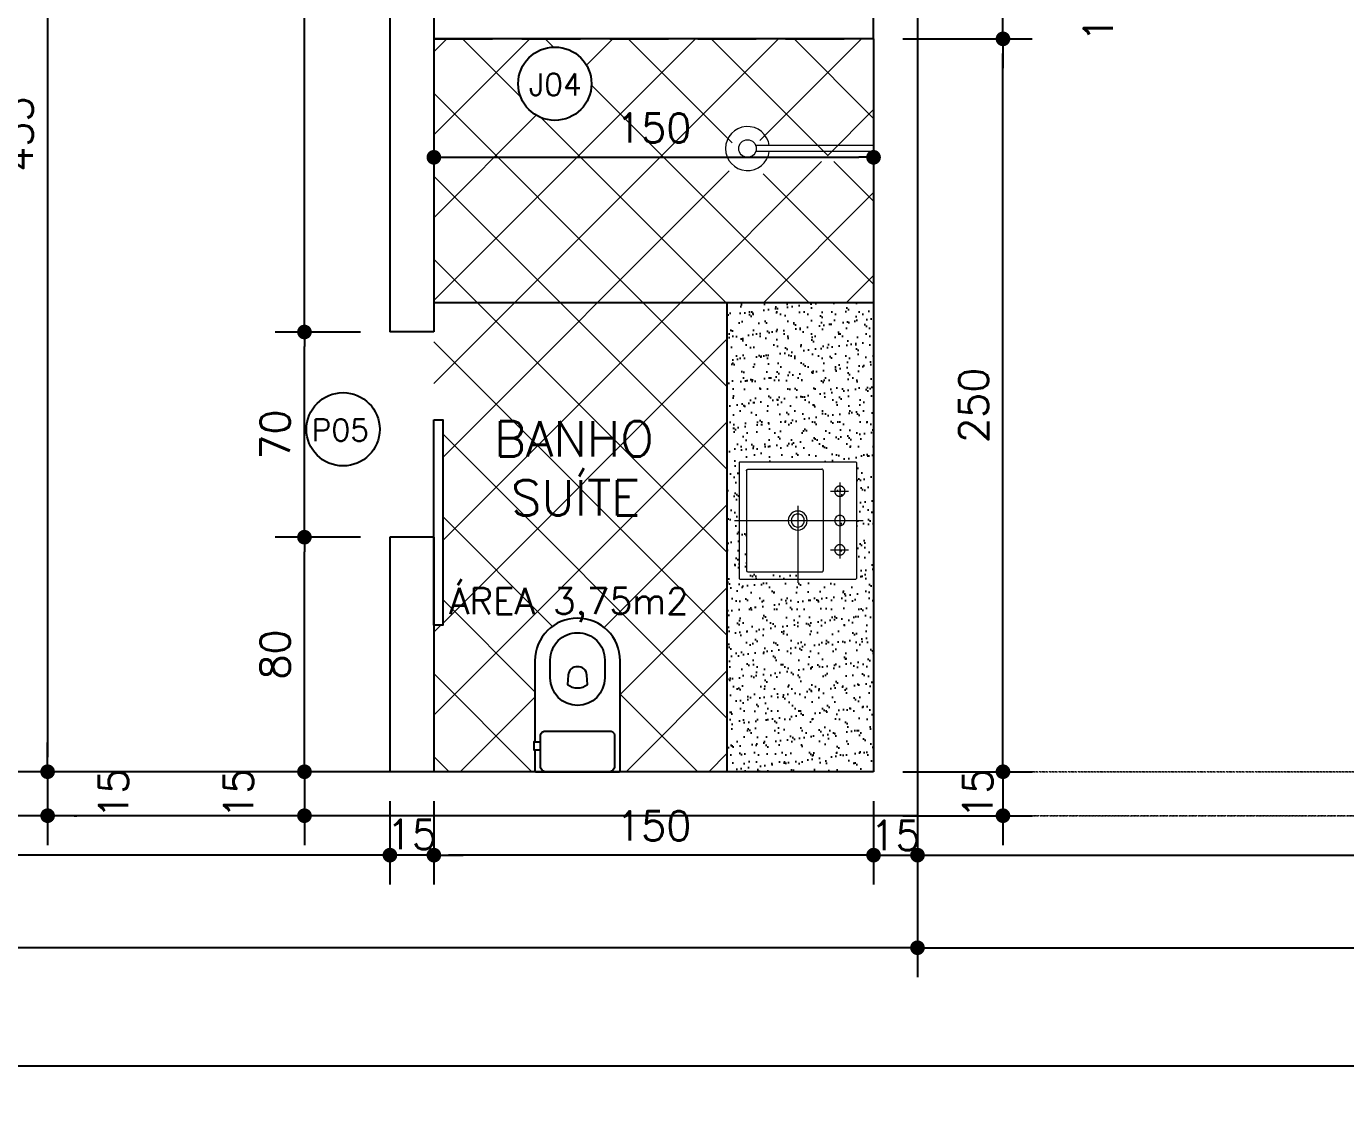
# Model space of a CAD drawing. Header units: inches. Extents: x 580771 to 672494, y 7715997 to 7829530.
# Drawn here: x 655703.7 to 656153.8, y 7723197.2 to 7723561.9 of the extents above; entities that cross this region are included whole.
import ezdxf

# ---------------------------------------------------------------- set-up
doc = ezdxf.new("R2010")
doc.units = ezdxf.units.IN
doc.header["$MEASUREMENT"] = 0
doc.header["$PDMODE"] = 2
for name, pattern in [('AXES', [0.54, 0.3, -0.08, 0.08, -0.08]), ('CACHE', [0.24, 0.12, -0.12]), ('CONTINU', [0]), ('DASHDOTX2', [2, 1, -0.5, 0, -0.5]), ('DASHED2', [0.375, 0.25, -0.125])]:
    doc.linetypes.add(name, pattern=pattern)
for name, color, linetype in [('01', 1, 'Continuous'), ('02', 2, 'Continuous'), ('Block1', 1, 'Continuous'), ('Block2', 2, 'Continuous'), ('Layer1', 1, 'Continuous'), ('Layer3', 3, 'Continuous'), ('NIVEL', 2, 'Continuous'), ('P02', 2, 'Continuous'), ('parede', 6, 'Continuous'), ('PAVTO1-ESCADA', 1, 'Continuous'), ('SIMBOLOS', 2, 'Continuous')]:
    doc.layers.add(name, color=color, linetype=linetype)
for name, color, linetype, lineweight in [('ARQ-01', 1, 'Continuous', 13), ('ARQ-02', 2, 'Continuous', 20), ('MOBILIÁRIO-02', 2, 'Continuous', 20), ('MURO', 3, 'Continuous', 0)]:
    doc.layers.add(name, color=color, linetype=linetype, lineweight=lineweight)
doc.layers.get('01').off()
doc.styles.add('R80E50', font='romans.shx', dxfattribs={"height": 10})
doc.styles.add('ROMANS', font='romans', dxfattribs={"height": 0.2})
doc.dimstyles.new('ARQ50', dxfattribs={"dimscale": 50, "dimtxt": 10, "dimasz": 0.1, "dimexe": 0.2, "dimexo": 0.2, "dimgap": 0.1, "dimtad": 1, "dimdec": 0, "dimzin": 12, "dimdsep": 46, "dimtxsty": 'R80E50', "dimblk1": 'DOT', "dimblk2": 'DOT', "dimsah": 1, "dimcen": 0.4, "dimclrd": 15, "dimclre": 15, "dimclrt": 3, "dimadec": 0, "dimazin": 0, "dimtfac": 1, "dimtdec": 0, "dimtmove": 2, "dimatfit": 3, "dimldrblk": 'DOT', "dimfxl": 0.2, "dimtolj": 1, "dimtzin": 12, "dimarcsym": 0})

# ---------------------------------------------------------------- blocks, each defined once
blk = doc.blocks.new('Vaso002c')
at = {"layer": 'Block1'}
for p, q in [((12.45, -18.5), (12.45, -16)), ((15.95, -18.5), (15.95, -16))]:
    blk.add_line(p, q, dxfattribs=at)
blk.add_lwpolyline([(3, -14, 0.324141), (5, -16), (19, -16, 0.333333), (20.5, -14.5), (20.5, 0), (20.5, 14.5, 0.333333), (19, 16), (5, 16, 0.324141), (3, 14, 0.324141)], format="xyb", dxfattribs=at)
for points in [[(63.2, 0, 0.418677), (51.5, 11.8), (43.6, 11.8, 0.411784), (31.7, 0, 0.411784), (43.6, -11.8), (51.5, -11.8, 0.418677)], [(48.5, 0, -0.428571), (44.8, -4), (40.8, -4.3, -0.16754), (39.3, 0, -0.16754), (40.8, 4.3), (44.8, 4, -0.428571)]]:
    blk.add_lwpolyline(points, format="xyb", close=True, dxfattribs=at)
at = {"layer": 'Block2'}
blk.add_lwpolyline([(3, 18.17, -0.329256), (3.38, 18.5), (51.1, 18.5, -0.412623), (69.5, 0, -0.412623), (51.1, -18.5), (15.95, -18.5), (15.95, -18.9), (12.45, -18.9), (12.45, -18.5), (3.38, -18.5, -0.329256), (3, -18.17), (3, -17.25), (3, 0), (3, 17.29)], format="xyb", close=True, dxfattribs=at)
blk = doc.blocks.new('adfADS')
at = {"layer": 'ARQ-02'}
for p, q in [((4240.81, -35963.67), (4280.98, -35963.67)), ((4240.81, -35965.67), (4280.98, -35965.67))]:
    blk.add_line(p, q, dxfattribs=at)
blk.add_circle((4283.81, -35964.67), 3, dxfattribs=at)
blk.add_arc((4283.81, -35964.67), 7.5, 187.6623, 172.3377, dxfattribs=at)
blk = doc.blocks.new('7408317_p')
at = {"linetype": 'Continuous'}
for p, q in [((-0.1983, 0.2005), (-0.2, 0.1987)), ((0.1982, 0.2005), (0.2, 0.1987)), ((-0.2, -0.1977), (-0.1983, -0.1995)), ((0.2, -0.1977), (0.1982, -0.1995))]:
    blk.add_line(p, q, dxfattribs=at)
at = {"linetype": 'CONTINU'}
for points in [[(-0.2, -0.1977), (-0.2, 0.1987)], [(-0.1983, 0.2005), (0.1982, 0.2005)], [(0.2, -0.1977), (0.2, 0.1987)], [(-0.175, -0.1695), (-0.1753, 0.0825)], [(-0.1703, 0.0875), (0.1704, 0.0875)], [(0.175, -0.1701), (0.1754, 0.0825)], [(-0.17, -0.1745), (0.1706, -0.1745)], [(-0.1983, -0.1995), (0.1982, -0.1995)]]:
    blk.add_lwpolyline(points, dxfattribs=at)
at = {"linetype": 'AXES'}
for points in [[(0, -0.032), (0, 0.223)], [(0, -0.2156), (0, 0.2156)], [(-0.1299, 0.144), (0.1299, 0.144)], [(-0.1, 0.1125), (-0.1, 0.173)], [(0.1, 0.1125), (0.1, 0.173)], [(-0.0506, 0.0005), (0.2124, 0.0005)]]:
    blk.add_lwpolyline(points, dxfattribs=at)
at = {"linetype": 'CACHE'}
for points in [[(-0.1, 0.1615, 1.00004), (-0.1, 0.1265)], [(-0.1, 0.1265, 1.000058), (-0.1, 0.1615)], [(0.1, 0.1615, 1.000022), (0.1, 0.1265)], [(0.1, 0.1265, 1.000056), (0.1, 0.1615)]]:
    blk.add_lwpolyline(points, format="xyb", dxfattribs=at)
at = {"linetype": 'CONTINU'}
for points in [[(0, 0.1615, 1.00026), (0, 0.1265)], [(0, 0.1265, 1.000277), (0, 0.1615)], [(-0.1703, 0.0875, 0.414587), (-0.1753, 0.0825)], [(0.1754, 0.0825, 0.414612), (0.1704, 0.0875)], [(0, 0.033, 1.000349), (0, -0.032)], [(0, 0.0227, 1.000759), (0, -0.0218)], [(0, -0.032, 1.000654), (0, 0.033)], [(0, -0.0218, 1.000698), (0, 0.0227)], [(-0.1736, -0.173, -0.197042), (-0.175, -0.1695)], [(-0.175, -0.1695, 0.414578), (-0.17, -0.1745)], [(-0.17, -0.1745, -0.19704), (-0.1736, -0.173)], [(0.1706, -0.1745, 0.413833), (0.175, -0.1701)]]:
    blk.add_lwpolyline(points, format="xyb", dxfattribs=at)
blk = doc.blocks.new('_DOT')
at = {"color": 0, "linetype": 'ByBlock'}
blk.add_line((-0.5, 0), (-1, 0), dxfattribs=at)
at = {"color": 0, "linetype": 'ByBlock', "const_width": 0.5}
blk.add_lwpolyline([(-0.25, 0, 1), (0.25, 0, 1)], format="xyb", close=True, dxfattribs=at)
blk = doc.blocks.new('*D978')
at = {"layer": 'Defpoints', "color": 0, "transparency": 16777216}
for p in [(655992.74, 7723307.68), (656007.74, 7723307.68), (656007.74, 7723279.22)]:
    blk.add_point(p, dxfattribs=at)
at = {"layer": 'NIVEL', "color": 15, "lineweight": -2, "transparency": 16777216}
for p, q in [((655992.74, 7723297.68), (655992.74, 7723269.22)), ((656007.74, 7723297.68), (656007.74, 7723269.22)), ((655987.74, 7723279.22), (655982.74, 7723279.22)), ((655992.74, 7723279.22), (656007.74, 7723279.22)), ((656012.74, 7723279.22), (656017.74, 7723279.22))]:
    blk.add_line(p, q, dxfattribs=at)
at = {"layer": 'NIVEL', "color": 15, "lineweight": -2, "transparency": 16777216, "xscale": 5, "yscale": 5, "zscale": 5}
blk.add_blockref('_DOT', (655992.74, 7723279.22), dxfattribs=at)
at = {"layer": 'NIVEL', "color": 15, "lineweight": -2, "transparency": 16777216, "xscale": 5, "yscale": 5, "zscale": 5, "rotation": 180}
blk.add_blockref('_DOT', (656007.74, 7723279.22), dxfattribs=at)
at = {"layer": 'NIVEL', "color": 3, "transparency": 16777216, "insert": (656000.24, 7723285.94), "char_height": 10, "attachment_point": 5, "style": 'R80E50'}
blk.add_mtext('\\A1;15', dxfattribs=at)
blk = doc.blocks.new('*D979')
at = {"layer": 'Defpoints', "color": 0, "transparency": 16777216}
for p in [(655842.74, 7723307.68), (655992.74, 7723307.68), (655842.74, 7723279.22)]:
    blk.add_point(p, dxfattribs=at)
at = {"layer": 'NIVEL', "color": 15, "lineweight": -2, "transparency": 16777216}
for p, q in [((655842.74, 7723297.68), (655842.74, 7723269.22)), ((655992.74, 7723297.68), (655992.74, 7723269.22)), ((655987.74, 7723279.22), (655847.74, 7723279.22))]:
    blk.add_line(p, q, dxfattribs=at)
at = {"layer": 'NIVEL', "color": 15, "lineweight": -2, "transparency": 16777216, "xscale": 5, "yscale": 5, "zscale": 5, "rotation": 180}
blk.add_blockref('_DOT', (655842.74, 7723279.22), dxfattribs=at)
at = {"layer": 'NIVEL', "color": 15, "lineweight": -2, "transparency": 16777216, "xscale": 5, "yscale": 5, "zscale": 5}
blk.add_blockref('_DOT', (655992.74, 7723279.22), dxfattribs=at)
at = {"layer": 'NIVEL', "color": 3, "transparency": 16777216, "insert": (655917.74, 7723289.22), "char_height": 10, "attachment_point": 5, "style": 'R80E50'}
blk.add_mtext('\\A1;150', dxfattribs=at)
blk = doc.blocks.new('*D980')
at = {"layer": 'Defpoints', "color": 0, "transparency": 16777216}
for p in [(655827.74, 7723307.68), (655842.74, 7723307.68), (655827.74, 7723279.22)]:
    blk.add_point(p, dxfattribs=at)
at = {"layer": 'NIVEL', "color": 15, "lineweight": -2, "transparency": 16777216}
for p, q in [((655827.74, 7723297.68), (655827.74, 7723269.22)), ((655842.74, 7723297.68), (655842.74, 7723269.22)), ((655822.74, 7723279.22), (655817.74, 7723279.22)), ((655842.74, 7723279.22), (655827.74, 7723279.22)), ((655847.74, 7723279.22), (655852.74, 7723279.22))]:
    blk.add_line(p, q, dxfattribs=at)
at = {"layer": 'NIVEL', "color": 15, "lineweight": -2, "transparency": 16777216, "xscale": 5, "yscale": 5, "zscale": 5}
blk.add_blockref('_DOT', (655827.74, 7723279.22), dxfattribs=at)
at = {"layer": 'NIVEL', "color": 15, "lineweight": -2, "transparency": 16777216, "xscale": 5, "yscale": 5, "zscale": 5, "rotation": 180}
blk.add_blockref('_DOT', (655842.74, 7723279.22), dxfattribs=at)
at = {"layer": 'NIVEL', "color": 3, "transparency": 16777216, "insert": (655835.24, 7723286.28), "char_height": 10, "attachment_point": 5, "style": 'R80E50'}
blk.add_mtext('\\A1;15', dxfattribs=at)
blk = doc.blocks.new('*D981')
at = {"layer": 'Defpoints', "color": 0, "transparency": 16777216}
for p in [(655397.74, 7723312.68), (655827.74, 7723307.68), (655397.74, 7723279.22)]:
    blk.add_point(p, dxfattribs=at)
at = {"layer": 'NIVEL', "color": 15, "lineweight": -2, "transparency": 16777216}
for p, q in [((655397.74, 7723302.68), (655397.74, 7723269.22)), ((655827.74, 7723297.68), (655827.74, 7723269.22)), ((655822.74, 7723279.22), (655402.74, 7723279.22))]:
    blk.add_line(p, q, dxfattribs=at)
at = {"layer": 'NIVEL', "color": 15, "lineweight": -2, "transparency": 16777216, "xscale": 5, "yscale": 5, "zscale": 5, "rotation": 180}
blk.add_blockref('_DOT', (655397.74, 7723279.22), dxfattribs=at)
at = {"layer": 'NIVEL', "color": 15, "lineweight": -2, "transparency": 16777216, "xscale": 5, "yscale": 5, "zscale": 5}
blk.add_blockref('_DOT', (655827.74, 7723279.22), dxfattribs=at)
at = {"layer": 'NIVEL', "color": 3, "transparency": 16777216, "insert": (655612.74, 7723289.22), "char_height": 10, "attachment_point": 5, "style": 'R80E50'}
blk.add_mtext('\\A1;430', dxfattribs=at)
blk = doc.blocks.new('*D988')
at = {"layer": 'Defpoints', "color": 0, "transparency": 16777216}
for p in [(656007.74, 7723307.68), (656499.08, 7723292.68), (656499.08, 7723279.22)]:
    blk.add_point(p, dxfattribs=at)
at = {"layer": 'NIVEL', "color": 15, "lineweight": -2, "transparency": 16777216}
for p, q in [((656007.74, 7723297.68), (656007.74, 7723269.22)), ((656012.74, 7723279.22), (656494.08, 7723279.22)), ((656499.08, 7723282.68), (656499.08, 7723269.22))]:
    blk.add_line(p, q, dxfattribs=at)
at = {"layer": 'NIVEL', "color": 15, "lineweight": -2, "transparency": 16777216, "xscale": 5, "yscale": 5, "zscale": 5, "rotation": 180}
blk.add_blockref('_DOT', (656007.74, 7723279.22), dxfattribs=at)
at = {"layer": 'NIVEL', "color": 15, "lineweight": -2, "transparency": 16777216, "xscale": 5, "yscale": 5, "zscale": 5}
blk.add_blockref('_DOT', (656499.08, 7723279.22), dxfattribs=at)
at = {"layer": 'NIVEL', "color": 3, "transparency": 16777216, "insert": (656253.41, 7723289.22), "char_height": 10, "attachment_point": 5, "style": 'R80E50'}
blk.add_mtext('\\A1;491', dxfattribs=at)
blk = doc.blocks.new('*D989')
at = {"layer": 'Defpoints', "color": 0, "transparency": 16777216}
for p in [(656007.74, 7723292.68), (656499.08, 7723292.68), (656499.08, 7723247.63)]:
    blk.add_point(p, dxfattribs=at)
at = {"layer": 'NIVEL', "color": 15, "lineweight": -2, "transparency": 16777216}
for p, q in [((656007.74, 7723282.68), (656007.74, 7723237.63)), ((656499.08, 7723282.68), (656499.08, 7723237.63)), ((656012.74, 7723247.63), (656494.08, 7723247.63))]:
    blk.add_line(p, q, dxfattribs=at)
at = {"layer": 'NIVEL', "color": 15, "lineweight": -2, "transparency": 16777216, "xscale": 5, "yscale": 5, "zscale": 5, "rotation": 180}
blk.add_blockref('_DOT', (656007.74, 7723247.63), dxfattribs=at)
at = {"layer": 'NIVEL', "color": 15, "lineweight": -2, "transparency": 16777216, "xscale": 5, "yscale": 5, "zscale": 5}
blk.add_blockref('_DOT', (656499.08, 7723247.63), dxfattribs=at)
at = {"layer": 'NIVEL', "color": 3, "transparency": 16777216, "insert": (656253.41, 7723257.63), "char_height": 10, "attachment_point": 5, "style": 'R80E50'}
blk.add_mtext('\\A1;491', dxfattribs=at)
blk = doc.blocks.new('*D990')
at = {"layer": 'Defpoints', "color": 0, "transparency": 16777216}
for p in [(652832.74, 7723300.18), (656007.74, 7723292.68), (652832.74, 7723247.63)]:
    blk.add_point(p, dxfattribs=at)
at = {"layer": 'NIVEL', "color": 15, "lineweight": -2, "transparency": 16777216}
for p, q in [((652832.74, 7723290.18), (652832.74, 7723237.63)), ((656007.74, 7723282.68), (656007.74, 7723237.63)), ((656002.74, 7723247.63), (652837.74, 7723247.63))]:
    blk.add_line(p, q, dxfattribs=at)
at = {"layer": 'NIVEL', "color": 15, "lineweight": -2, "transparency": 16777216, "xscale": 5, "yscale": 5, "zscale": 5, "rotation": 180}
blk.add_blockref('_DOT', (652832.74, 7723247.63), dxfattribs=at)
at = {"layer": 'NIVEL', "color": 15, "lineweight": -2, "transparency": 16777216, "xscale": 5, "yscale": 5, "zscale": 5}
blk.add_blockref('_DOT', (656007.74, 7723247.63), dxfattribs=at)
at = {"layer": 'NIVEL', "color": 3, "transparency": 16777216, "insert": (654420.24, 7723257.63), "char_height": 10, "attachment_point": 5, "style": 'R80E50'}
blk.add_mtext('\\A1;3175', dxfattribs=at)
blk = doc.blocks.new('*D992')
at = {"layer": 'Defpoints', "color": 0, "transparency": 16777216}
for p in [(655842.74, 7723557.68), (655992.74, 7723557.68), (655992.74, 7723517.27)]:
    blk.add_point(p, dxfattribs=at)
at = {"layer": 'NIVEL', "color": 15, "lineweight": -2, "transparency": 16777216}
for p, q in [((655842.74, 7723547.68), (655842.74, 7723507.27)), ((655992.74, 7723547.68), (655992.74, 7723507.27)), ((655847.74, 7723517.27), (655987.74, 7723517.27))]:
    blk.add_line(p, q, dxfattribs=at)
at = {"layer": 'NIVEL', "color": 15, "lineweight": -2, "transparency": 16777216, "xscale": 5, "yscale": 5, "zscale": 5, "rotation": 180}
blk.add_blockref('_DOT', (655842.74, 7723517.27), dxfattribs=at)
at = {"layer": 'NIVEL', "color": 15, "lineweight": -2, "transparency": 16777216, "xscale": 5, "yscale": 5, "zscale": 5}
blk.add_blockref('_DOT', (655992.74, 7723517.27), dxfattribs=at)
at = {"layer": 'NIVEL', "color": 3, "transparency": 16777216, "insert": (655917.74, 7723527.27), "char_height": 10, "attachment_point": 5, "style": 'R80E50'}
blk.add_mtext('\\A1;150', dxfattribs=at)
blk = doc.blocks.new('*D841')
at = {"layer": 'Defpoints', "color": 0, "transparency": 16777216}
for p in [(655992.74, 7723307.68), (655992.74, 7723292.68), (656036.9, 7723292.68)]:
    blk.add_point(p, dxfattribs=at)
at = {"layer": 'NIVEL', "color": 15, "lineweight": -2, "transparency": 16777216}
for p, q in [((656036.9, 7723312.68), (656036.9, 7723317.68)), ((656002.74, 7723307.68), (656046.9, 7723307.68)), ((656036.9, 7723307.68), (656036.9, 7723292.68)), ((656002.74, 7723292.68), (656046.9, 7723292.68)), ((656036.9, 7723287.68), (656036.9, 7723282.68))]:
    blk.add_line(p, q, dxfattribs=at)
at = {"layer": 'NIVEL', "color": 15, "lineweight": -2, "transparency": 16777216, "xscale": 5, "yscale": 5, "zscale": 5}
for p, rotation in [((656036.9, 7723307.68), 270), ((656036.9, 7723292.68), 90)]:
    blk.add_blockref('_DOT', p, dxfattribs=dict(at, rotation=rotation))
at = {"layer": 'NIVEL', "color": 3, "transparency": 16777216, "insert": (656028.29, 7723300.18), "char_height": 10, "attachment_point": 5, "rotation": 90, "style": 'R80E50'}
blk.add_mtext('\\A1;15', dxfattribs=at)
blk = doc.blocks.new('*D842')
at = {"layer": 'Defpoints', "color": 0, "transparency": 16777216}
for p in [(655992.74, 7723557.68), (656036.9, 7723557.68), (655992.74, 7723307.68)]:
    blk.add_point(p, dxfattribs=at)
at = {"layer": 'NIVEL', "color": 15, "lineweight": -2, "transparency": 16777216}
for p, q in [((656002.74, 7723557.68), (656046.9, 7723557.68)), ((656036.9, 7723312.68), (656036.9, 7723552.68)), ((656002.74, 7723307.68), (656046.9, 7723307.68))]:
    blk.add_line(p, q, dxfattribs=at)
at = {"layer": 'NIVEL', "color": 15, "lineweight": -2, "transparency": 16777216, "xscale": 5, "yscale": 5, "zscale": 5}
for p, rotation in [((656036.9, 7723557.68), 90), ((656036.9, 7723307.68), 270)]:
    blk.add_blockref('_DOT', p, dxfattribs=dict(at, rotation=rotation))
at = {"layer": 'NIVEL', "color": 3, "transparency": 16777216, "insert": (656026.9, 7723432.68), "char_height": 10, "attachment_point": 5, "rotation": 90, "style": 'R80E50'}
blk.add_mtext('\\A1;250', dxfattribs=at)
blk = doc.blocks.new('*D843')
at = {"layer": 'Defpoints', "color": 0, "transparency": 16777216}
for p in [(656007.74, 7723572.68), (656036.9, 7723572.68), (655992.74, 7723557.68)]:
    blk.add_point(p, dxfattribs=at)
at = {"layer": 'NIVEL', "color": 15, "lineweight": -2, "transparency": 16777216}
for p, q in [((656036.9, 7723577.68), (656036.9, 7723582.68)), ((656017.74, 7723572.68), (656046.9, 7723572.68)), ((656036.9, 7723557.68), (656036.9, 7723572.68)), ((656002.74, 7723557.68), (656046.9, 7723557.68)), ((656036.9, 7723552.68), (656036.9, 7723547.68))]:
    blk.add_line(p, q, dxfattribs=at)
at = {"layer": 'NIVEL', "color": 15, "lineweight": -2, "transparency": 16777216, "xscale": 5, "yscale": 5, "zscale": 5}
for p, rotation in [((656036.9, 7723572.68), 270), ((656036.9, 7723557.68), 90)]:
    blk.add_blockref('_DOT', p, dxfattribs=dict(at, rotation=rotation))
at = {"layer": 'NIVEL', "color": 3, "transparency": 16777216, "insert": (656069.4, 7723565.18), "char_height": 10, "attachment_point": 5, "rotation": 90, "style": 'R80E50'}
blk.add_mtext('\\A1;15', dxfattribs=at)
blk = doc.blocks.new('*D846')
at = {"layer": 'Defpoints', "color": 0, "transparency": 16777216}
for p in [(655827.74, 7723307.68), (655798.58, 7723292.68), (655827.74, 7723292.68)]:
    blk.add_point(p, dxfattribs=at)
at = {"layer": 'NIVEL', "color": 15, "lineweight": -2, "transparency": 16777216}
for p, q in [((655798.58, 7723312.68), (655798.58, 7723317.68)), ((655817.74, 7723307.68), (655788.58, 7723307.68)), ((655798.58, 7723307.68), (655798.58, 7723292.68)), ((655817.74, 7723292.68), (655788.58, 7723292.68)), ((655798.58, 7723287.68), (655798.58, 7723282.68))]:
    blk.add_line(p, q, dxfattribs=at)
at = {"layer": 'NIVEL', "color": 15, "lineweight": -2, "transparency": 16777216, "xscale": 5, "yscale": 5, "zscale": 5}
for p, rotation in [((655798.58, 7723307.68), 270), ((655798.58, 7723292.68), 90)]:
    blk.add_blockref('_DOT', p, dxfattribs=dict(at, rotation=rotation))
at = {"layer": 'NIVEL', "color": 3, "transparency": 16777216, "insert": (655776.08, 7723300.18), "char_height": 10, "attachment_point": 5, "rotation": 90, "style": 'R80E50'}
blk.add_mtext('\\A1;15', dxfattribs=at)
blk = doc.blocks.new('*D847')
at = {"layer": 'Defpoints', "color": 0, "transparency": 16777216}
for p in [(655798.58, 7723387.68), (655827.74, 7723387.68), (655827.74, 7723307.68)]:
    blk.add_point(p, dxfattribs=at)
at = {"layer": 'NIVEL', "color": 15, "lineweight": -2, "transparency": 16777216}
for p, q in [((655817.74, 7723387.68), (655788.58, 7723387.68)), ((655798.58, 7723312.68), (655798.58, 7723382.68)), ((655817.74, 7723307.68), (655788.58, 7723307.68))]:
    blk.add_line(p, q, dxfattribs=at)
at = {"layer": 'NIVEL', "color": 15, "lineweight": -2, "transparency": 16777216, "xscale": 5, "yscale": 5, "zscale": 5}
for p, rotation in [((655798.58, 7723387.68), 90), ((655798.58, 7723307.68), 270)]:
    blk.add_blockref('_DOT', p, dxfattribs=dict(at, rotation=rotation))
at = {"layer": 'NIVEL', "color": 3, "transparency": 16777216, "insert": (655788.58, 7723347.68), "char_height": 10, "attachment_point": 5, "rotation": 90, "style": 'R80E50'}
blk.add_mtext('\\A1;80', dxfattribs=at)
blk = doc.blocks.new('*D848')
at = {"layer": 'Defpoints', "color": 0, "transparency": 16777216}
for p in [(655798.58, 7723457.68), (655827.74, 7723457.68), (655827.74, 7723387.68)]:
    blk.add_point(p, dxfattribs=at)
at = {"layer": 'NIVEL', "color": 15, "lineweight": -2, "transparency": 16777216}
for p, q in [((655817.74, 7723457.68), (655788.58, 7723457.68)), ((655798.58, 7723392.68), (655798.58, 7723452.68)), ((655817.74, 7723387.68), (655788.58, 7723387.68))]:
    blk.add_line(p, q, dxfattribs=at)
at = {"layer": 'NIVEL', "color": 15, "lineweight": -2, "transparency": 16777216, "xscale": 5, "yscale": 5, "zscale": 5}
for p, rotation in [((655798.58, 7723457.68), 90), ((655798.58, 7723387.68), 270)]:
    blk.add_blockref('_DOT', p, dxfattribs=dict(at, rotation=rotation))
at = {"layer": 'NIVEL', "color": 3, "transparency": 16777216, "insert": (655788.58, 7723422.68), "char_height": 10, "attachment_point": 5, "rotation": 90, "style": 'R80E50'}
blk.add_mtext('\\A1;70', dxfattribs=at)
blk = doc.blocks.new('*D849')
at = {"layer": 'Defpoints', "color": 0, "transparency": 16777216}
for p in [(655798.58, 7723742.68), (655827.74, 7723742.68), (655827.74, 7723457.68)]:
    blk.add_point(p, dxfattribs=at)
at = {"layer": 'NIVEL', "color": 15, "lineweight": -2, "transparency": 16777216}
for p, q in [((655817.74, 7723742.68), (655788.58, 7723742.68)), ((655798.58, 7723462.68), (655798.58, 7723737.68)), ((655817.74, 7723457.68), (655788.58, 7723457.68))]:
    blk.add_line(p, q, dxfattribs=at)
at = {"layer": 'NIVEL', "color": 15, "lineweight": -2, "transparency": 16777216, "xscale": 5, "yscale": 5, "zscale": 5}
for p, rotation in [((655798.58, 7723742.68), 90), ((655798.58, 7723457.68), 270)]:
    blk.add_blockref('_DOT', p, dxfattribs=dict(at, rotation=rotation))
at = {"layer": 'NIVEL', "color": 3, "transparency": 16777216, "insert": (655788.58, 7723600.18), "char_height": 10, "attachment_point": 5, "rotation": 90, "style": 'R80E50'}
blk.add_mtext('\\A1;285', dxfattribs=at)
blk = doc.blocks.new('*D854')
at = {"layer": 'Defpoints', "color": 0, "transparency": 16777216}
for p in [(655827.74, 7723742.68), (655710.96, 7723307.68), (655827.74, 7723307.68)]:
    blk.add_point(p, dxfattribs=at)
at = {"layer": 'NIVEL', "color": 15, "lineweight": -2, "transparency": 16777216}
for p, q in [((655817.74, 7723742.68), (655700.96, 7723742.68)), ((655710.96, 7723737.68), (655710.96, 7723312.68)), ((655817.74, 7723307.68), (655700.96, 7723307.68))]:
    blk.add_line(p, q, dxfattribs=at)
at = {"layer": 'NIVEL', "color": 15, "lineweight": -2, "transparency": 16777216, "xscale": 5, "yscale": 5, "zscale": 5}
for p, rotation in [((655710.96, 7723742.68), 90), ((655710.96, 7723307.68), 270)]:
    blk.add_blockref('_DOT', p, dxfattribs=dict(at, rotation=rotation))
at = {"layer": 'NIVEL', "color": 3, "transparency": 16777216, "insert": (655700.96, 7723525.18), "char_height": 10, "attachment_point": 5, "rotation": 90, "style": 'R80E50'}
blk.add_mtext('\\A1;435', dxfattribs=at)
blk = doc.blocks.new('*D855')
at = {"layer": 'Defpoints', "color": 0, "transparency": 16777216}
for p in [(655827.74, 7723307.68), (655710.07, 7723292.68), (655710.96, 7723292.68)]:
    blk.add_point(p, dxfattribs=at)
at = {"layer": 'NIVEL', "color": 15, "lineweight": -2, "transparency": 16777216}
for p, q in [((655710.96, 7723312.68), (655710.96, 7723317.68)), ((655817.74, 7723307.68), (655700.96, 7723307.68)), ((655710.96, 7723307.68), (655710.96, 7723292.68)), ((655720.07, 7723292.68), (655720.96, 7723292.68)), ((655710.96, 7723287.68), (655710.96, 7723282.68))]:
    blk.add_line(p, q, dxfattribs=at)
at = {"layer": 'NIVEL', "color": 15, "lineweight": -2, "transparency": 16777216, "xscale": 5, "yscale": 5, "zscale": 5}
for p, rotation in [((655710.96, 7723307.68), 270), ((655710.96, 7723292.68), 90)]:
    blk.add_blockref('_DOT', p, dxfattribs=dict(at, rotation=rotation))
at = {"layer": 'NIVEL', "color": 3, "transparency": 16777216, "insert": (655733.46, 7723300.18), "char_height": 10, "attachment_point": 5, "rotation": 90, "style": 'R80E50'}
blk.add_mtext('\\A1;15', dxfattribs=at)
blk = doc.blocks.new('*D1001')
at = {"layer": 'Defpoints', "color": 0, "transparency": 16777216}
for p in [(652356.25, 7723292.68), (656499.08, 7723292.68), (652356.25, 7723207.19)]:
    blk.add_point(p, dxfattribs=at)
at = {"layer": 'NIVEL', "color": 15, "lineweight": -2, "transparency": 16777216}
for p, q in [((652356.25, 7723282.68), (652356.25, 7723197.19)), ((656499.08, 7723282.68), (656499.08, 7723197.19)), ((656494.08, 7723207.19), (652361.25, 7723207.19))]:
    blk.add_line(p, q, dxfattribs=at)
at = {"layer": 'NIVEL', "color": 15, "lineweight": -2, "transparency": 16777216, "xscale": 5, "yscale": 5, "zscale": 5, "rotation": 180}
blk.add_blockref('_DOT', (652356.25, 7723207.19), dxfattribs=at)
at = {"layer": 'NIVEL', "color": 15, "lineweight": -2, "transparency": 16777216, "xscale": 5, "yscale": 5, "zscale": 5}
blk.add_blockref('_DOT', (656499.08, 7723207.19), dxfattribs=at)
at = {"layer": 'NIVEL', "color": 3, "transparency": 16777216, "insert": (654427.66, 7723217.19), "char_height": 10, "attachment_point": 5, "style": 'R80E50'}
blk.add_mtext('\\A1;4143', dxfattribs=at)

msp = doc.modelspace()

# ---------------------------------------------------------------- hatches: boundary and pattern name
at = {"layer": 'ARQ-01'}
h = msp.add_hatch(dxfattribs=at)
h.set_pattern_fill('_USER', color=256, scale=20, angle=45, style=0, double=1, pattern_type=0)
h.set_pattern_definition([(45, (135.548, -42593.46), (-14.142135624, 14.142135624), []), (135, (135.548, -42593.46), (-14.142135624, -14.142135624), [])])
h.paths.add_polyline_path([(655942.741, 7723467.685), (655842.741, 7723467.685), (655842.741, 7723457.685), (655842.741, 7723427.685), (655845.741, 7723427.685), (655845.741, 7723357.685), (655842.741, 7723357.685), (655842.741, 7723307.685), (655877.184, 7723307.685), (655877.184, 7723315.126), (655876.869, 7723315.126), (655876.869, 7723317.882), (655877.184, 7723345.559, -0.4126226), (655891.751, 7723360.047, -0.4126226), (655906.318, 7723345.559), (655906.318, 7723307.685), (655942.741, 7723307.685)])
h.paths.add_polyline_path([(655992.741, 7723515.8), (655957.174, 7723515.8, -14.9330344), (655957.174, 7723517.8), (655992.741, 7723517.8), (655992.741, 7723557.685), (655842.741, 7723557.685), (655842.741, 7723467.685), (655992.741, 7723467.685)])
h.paths.add_polyline_path([(655871.512, 7723542.382, -1), (655896.512, 7723542.382, -1)], flags=16)
h.paths.add_polyline_path([(655864.895, 7723410.692), (655927.411, 7723410.692), (655927.411, 7723428.842), (655864.895, 7723428.842)], flags=24)
h.paths.add_polyline_path([(655869.151, 7723390.449), (655922.449, 7723390.449), (655922.449, 7723412.057), (655869.151, 7723412.057)], flags=24)
h.paths.add_polyline_path([(655903.098, 7723519.765), (655932.384, 7723519.765), (655932.384, 7723534.765), (655903.098, 7723534.765)], flags=24)
h.paths.add_polyline_path([(655874.067, 7723536.503), (655896.388, 7723536.503), (655896.388, 7723547.753), (655874.067, 7723547.753)], flags=8)
at = {"layer": 'PAVTO1-ESCADA'}
h = msp.add_hatch(dxfattribs=at)
h.set_pattern_fill('AR-SAND', color=256, scale=3, style=0)
h.set_pattern_definition([(37.5, (135.5477, -42593.4593), (-0.1889800743, 5.780471307), [0, -4.56, 0, -5.1, 0, -4.875]), (7.5, (135.548, -42593.459), (5.309330116, 8.466438196), [0, -2.46, 0, -4.11, 0, -1.575]), (327.5, (131.8577, -42593.4593), (9.3424255853, 0.0169771606), [0, -1.5, 0, -5.4, 0, -7.05]), (317.5, (131.858, -42593.459), (9.018379814, 2.633026695), [0, -0.75, 0, -3.54, 0, -4.05])])
h.paths.add_polyline_path([(655992.741, 7723467.685), (655942.741, 7723467.685), (655942.741, 7723307.685), (655992.741, 7723307.685)])
edge = h.paths.add_edge_path(flags=0)
edge.add_line((655949.393, 7723376.307), (655949.393, 7723393.364))
edge.add_line((655949.393, 7723393.364), (655947.071, 7723393.364))
edge.add_line((655947.071, 7723393.364), (655947.071, 7723373.367))
edge.add_line((655947.071, 7723373.367), (655966.892, 7723373.367))
edge.add_line((655966.892, 7723373.367), (655966.892, 7723375.839))
edge.add_line((655966.892, 7723375.839), (655949.837, 7723375.862))
edge.add_arc((655949.838, 7723376.307), 0.445, 180, 269.92551, ccw=False)
edge = h.paths.add_edge_path(flags=16)
edge.add_arc((655981.243, 7723383.363), 1.75, -180.00553, 0.00091, ccw=False)
edge.add_arc((655981.243, 7723383.363), 1.75, 89.99385, 179.99893, ccw=False)
edge.add_line((655981.243, 7723385.113), (655981.244, 7723391.613))
edge.add_arc((655981.243, 7723393.363), 1.75, 179.99153, 270.01459, ccw=False)
edge.add_line((655979.493, 7723393.363), (655970.143, 7723393.363))
edge.add_arc((655966.892, 7723393.361), 3.251, -180.03158, 0.03158, ccw=False)
edge.add_arc((655966.892, 7723393.364), 3.251, -0.02591, 180.02591, ccw=False)
edge.add_line((655970.143, 7723393.363), (655979.493, 7723393.363))
edge.add_arc((655981.243, 7723393.364), 1.75, 89.98087, 180.02225, ccw=False)
edge.add_line((655981.244, 7723395.114), (655981.244, 7723401.613))
edge.add_arc((655981.244, 7723403.363), 1.75, 179.99445, 270.00134, ccw=False)
edge.add_arc((655981.244, 7723403.363), 1.75, -0.00451, 180.00004, ccw=False)
edge.add_arc((655981.244, 7723403.363), 1.75, -89.99866, 0.00107, ccw=False)
edge.add_line((655981.244, 7723401.613), (655981.244, 7723395.114))
edge.add_arc((655981.243, 7723393.364), 1.75, -0.02225, 89.98087, ccw=False)
edge.add_line((655982.993, 7723393.363), (655986.893, 7723393.363))
edge.add_line((655986.893, 7723393.363), (655986.893, 7723413.189))
edge.add_line((655986.893, 7723413.189), (655986.803, 7723372.125))
edge.add_line((655986.803, 7723372.125), (655946.981, 7723372.125))
edge.add_line((655946.981, 7723372.125), (655946.893, 7723413.189))
edge.add_line((655946.893, 7723413.189), (655947.071, 7723413.367))
edge.add_line((655947.071, 7723413.367), (655986.893, 7723413.367))
edge.add_line((655986.893, 7723413.367), (655986.893, 7723393.363))
edge.add_line((655986.893, 7723393.363), (655982.993, 7723393.363))
edge.add_arc((655981.243, 7723393.363), 1.75, -89.98541, 0.00847, ccw=False)
edge.add_line((655981.244, 7723391.613), (655981.243, 7723385.113))
edge.add_arc((655981.243, 7723383.363), 1.75, -0.00355, 89.99385, ccw=False)
edge = h.paths.add_edge_path(flags=16)
edge.add_arc((655966.892, 7723393.362), 2.225, -180.05142, 0.02855, ccw=False)
edge.add_arc((655966.892, 7723393.365), 2.225, -0.05493, 180.03206, ccw=False)
h.paths.add_polyline_path([(655957.146, 7723336.154), (655978.336, 7723336.154)], flags=16)

# ---------------------------------------------------------------- linework, layer by layer
at = {"layer": 'Layer1', "linetype": 'DASHED2', "ltscale": 80}
msp.add_lwpolyline([(655842.741, 7723572.685), (655842.741, 7723557.685), (655992.741, 7723557.685), (655992.741, 7723572.685)], close=True, dxfattribs=at)
at = {"layer": 'MURO', "color": 3, "linetype": 'DASHDOTX2', "ltscale": 0.5}
for p, q in [((656480.899, 7723307.685), (656007.741, 7723307.685)), ((656007.741, 7723307.685), (656480.816, 7723307.685)), ((656499.083, 7723292.685), (656007.741, 7723292.685)), ((656007.741, 7723292.685), (656499.083, 7723292.685))]:
    msp.add_line(p, q, dxfattribs=at)
at = {"layer": 'P02'}
for p, q in [((655992.741, 7723467.685), (655842.741, 7723467.685)), ((655942.741, 7723467.685), (655942.741, 7723307.685))]:
    msp.add_line(p, q, dxfattribs=at)
msp.add_lwpolyline([(655842.741, 7723427.685), (655845.741, 7723427.685), (655845.741, 7723357.685), (655842.741, 7723357.685), (655842.741, 7723427.685)], dxfattribs=at)
at = {"layer": 'parede'}
for p, q in [((655827.741, 7723742.685), (655827.741, 7723457.685)), ((656007.741, 7723572.685), (656007.741, 7723292.685)), ((655992.741, 7723557.685), (655842.741, 7723557.685)), ((655842.741, 7723557.685), (655842.741, 7723457.685)), ((655992.741, 7723557.685), (655992.741, 7723307.685)), ((655842.741, 7723457.685), (655827.741, 7723457.685)), ((655842.741, 7723387.685), (655827.741, 7723387.685)), ((655827.741, 7723387.685), (655827.741, 7723307.685)), ((655842.741, 7723387.685), (655842.741, 7723307.685)), ((655992.741, 7723307.685), (652832.741, 7723307.685)), ((656007.741, 7723292.685), (652832.741, 7723292.685))]:
    msp.add_line(p, q, dxfattribs=at)
at = {"layer": 'SIMBOLOS', "color": 2}
for centre in [(655884.012, 7723542.382), (655811.756, 7723424.495)]:
    msp.add_circle(centre, 12.5, dxfattribs=at)

# ---------------------------------------------------------------- block references
at = {"layer": '01', "xscale": -0.7874015748038801, "yscale": 0.7874015748038801, "zscale": 0.7874015748038801, "rotation": 270}
msp.add_blockref('Vaso002c', (655891.751, 7723305.322), dxfattribs=at)
at = {"layer": 'MOBILIÁRIO-02', "xscale": 100, "yscale": 100, "zscale": 100, "rotation": 270}
msp.add_blockref('7408317_p', (655966.843, 7723393.364), dxfattribs=at)
at = {"layer": 'P02', "rotation": 180}
msp.add_blockref('adfADS', (660233.554, 7687555.587), dxfattribs=at)

# ---------------------------------------------------------------- texts
at = {"layer": '02', "insert": (655847.881, 7723358.665), "char_height": 9, "width": 104.16053, "attachment_point": 7, "style": 'R80E50'}
msp.add_mtext('\\pt63;{\\C2;ÁREA 3,75m2}', dxfattribs=at)
at = {"layer": 'Layer3', "style": 'R80E50'}
for s, p in [('BANHO', (655863.305, 7723415.155)), ('SUÍTE ', (655869.016, 7723395.083))]:
    msp.add_text(s, height=12.1, dxfattribs=at).set_placement(p)
at = {"layer": 'SIMBOLOS', "color": 2, "style": 'ROMANS'}
for s, p in [('J04', (655875.228, 7723538.378)), ('P05', (655801.023, 7723420.491))]:
    msp.add_text(s, height=7.5, dxfattribs=at).set_placement(p)

# ---------------------------------------------------------------- dimensions: what is measured, and where the dimension line sits
at = {"layer": 'NIVEL', "color": 4}
for base, p1, p2, picture, middle in [((655710.956, 7723307.685), (655827.741, 7723742.685), (655827.741, 7723307.685), '*D854', (655700.956, 7723525.185)), ((655798.58, 7723742.685), (655827.741, 7723457.685), (655827.741, 7723742.685), '*D849', (655788.58, 7723600.185)), ((656036.896, 7723572.685), (655992.741, 7723557.685), (656007.741, 7723572.685), '*D843', (656069.396, 7723565.185)), ((656036.896, 7723557.685), (655992.741, 7723307.685), (655992.741, 7723557.685), '*D842', (656026.896, 7723432.685)), ((655798.58, 7723457.685), (655827.741, 7723387.685), (655827.741, 7723457.685), '*D848', (655788.58, 7723422.685)), ((655798.58, 7723387.685), (655827.741, 7723307.685), (655827.741, 7723387.685), '*D847', (655788.58, 7723347.685)), ((655710.956, 7723292.685), (655827.741, 7723307.685), (655710.072, 7723292.685), '*D855', (655733.456, 7723300.185)), ((655798.58, 7723292.685), (655827.741, 7723307.685), (655827.741, 7723292.685), '*D846', (655776.08, 7723300.185))]:
    dim = msp.add_linear_dim(base=base, p1=p1, p2=p2, angle=90, dimstyle='ARQ50', dxfattribs=at)
    dim.commit()
    dim.dimension.update_dxf_attribs({"geometry": picture, "text_midpoint": middle})
for base, p1, p2, picture, middle in [((655992.741, 7723517.265), (655842.741, 7723557.685), (655992.741, 7723557.685), '*D992', (655917.741, 7723527.265)), ((655397.741, 7723279.215), (655827.741, 7723307.685), (655397.741, 7723312.685), '*D981', (655612.741, 7723289.215)), ((655842.741, 7723279.215), (655992.741, 7723307.685), (655842.741, 7723307.685), '*D979', (655917.741, 7723289.215)), ((656499.083, 7723279.215), (656007.741, 7723307.685), (656499.083, 7723292.685), '*D988', (656253.412, 7723289.215)), ((652832.741, 7723247.63), (656007.741, 7723292.685), (652832.741, 7723300.185), '*D990', (654420.241, 7723257.63)), ((652356.246, 7723207.192), (656499.083, 7723292.685), (652356.246, 7723292.685), '*D1001', (654427.665, 7723217.192)), ((656499.083, 7723247.63), (656007.741, 7723292.685), (656499.083, 7723292.685), '*D989', (656253.412, 7723257.63))]:
    dim = msp.add_linear_dim(base=base, p1=p1, p2=p2, dimstyle='ARQ50', dxfattribs=at)
    dim.commit()
    dim.dimension.update_dxf_attribs({"geometry": picture, "text_midpoint": middle})
dim = msp.add_linear_dim(base=(656036.896, 7723292.685), p1=(655992.741, 7723307.685), p2=(655992.741, 7723292.685), angle=90, dimstyle='ARQ50', dxfattribs=at)
dim.commit()
dim.dimension.update_dxf_attribs({"geometry": '*D841', "text_midpoint": (656028.292, 7723300.185), "dimtype": 160})
for base, p1, p2, picture, middle in [((655827.741, 7723279.215), (655842.741, 7723307.685), (655827.741, 7723307.685), '*D980', (655835.241, 7723286.285)), ((656007.741, 7723279.215), (655992.741, 7723307.685), (656007.741, 7723307.685), '*D978', (656000.241, 7723285.938))]:
    dim = msp.add_linear_dim(base=base, p1=p1, p2=p2, dimstyle='ARQ50', dxfattribs=at)
    dim.commit()
    dim.dimension.update_dxf_attribs({"geometry": picture, "text_midpoint": middle, "dimtype": 160})

doc.saveas('drawing.dxf')
